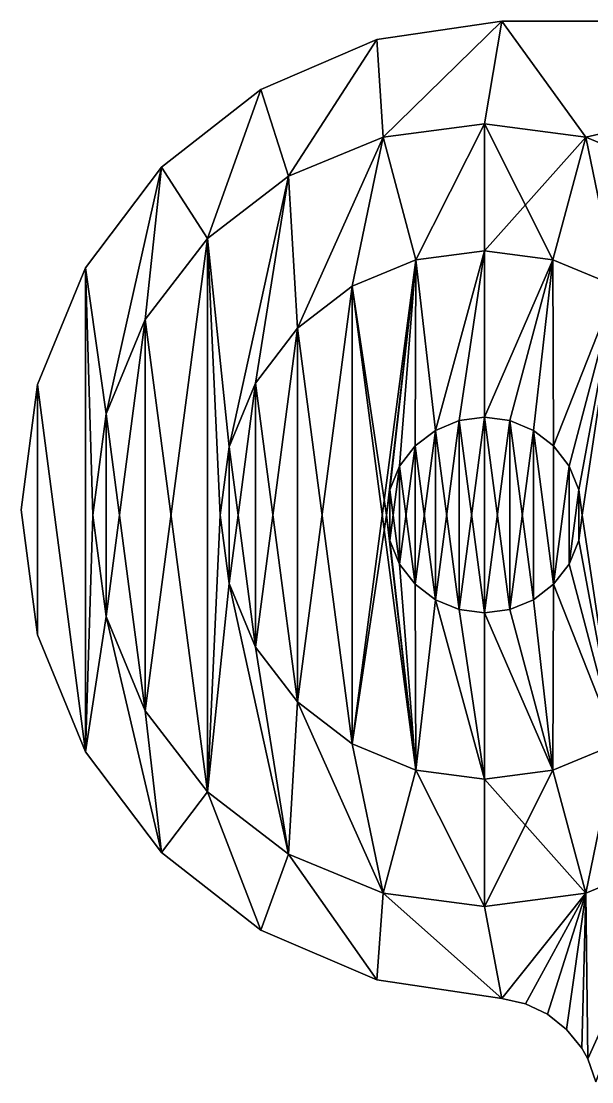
# Model space of a CAD drawing. Header units: metres. Extents: x -14.7 to 34, y 0 to 27.1.
# Drawn here: x -14.68 to -0.1, y 0 to 27.1 of the extents above; entities that cross this region are included whole.
import ezdxf

# ---------------------------------------------------------------- set-up
doc = ezdxf.new("R2010")
doc.units = ezdxf.units.M

msp = doc.modelspace()

# ---------------------------------------------------------------- linework, layer by layer
for points in [[(-5.592949, 26.629587, 14.7), (-5.435723, 24.139257, 14.7), (-2.40289, 27.1, 14.7)], [(-5.592949, 26.629587), (-2.40289, 27.1, 14.7), (-2.40289, 27.1)], [(-2.40289, 27.1, 14.7), (-5.592949, 26.629587), (-5.592949, 26.629587, 14.7)], [(-5.435723, 24.139257), (-5.592949, 26.629587), (-2.40289, 27.1)], [(-2.40289, 27.1, 14.7), (-5.435723, 24.139257, 14.7), (-2.847532, 24.48, 14.7)], [(-5.435723, 24.139257), (-2.40289, 27.1), (-2.847532, 24.48)], [(-2.40289, 27.1, 14.7), (-2.847532, 24.48, 14.7), (-0.259342, 24.139257, 14.7)], [(-2.847532, 24.48), (-2.40289, 27.1), (-0.259342, 24.139257)], [(-2.40289, 27.1, 14.7), (-0.259342, 24.139257, 14.7), (12.621374, 27.1, 14.7)], [(-2.40289, 27.1, 14.7), (12.621374, 27.1), (-2.40289, 27.1)], [(12.621374, 27.1), (-2.40289, 27.1, 14.7), (12.621374, 27.1, 14.7)], [(-0.259342, 24.139257), (-2.40289, 27.1), (12.621374, 27.1)], [(12.621374, 27.1, 14.7), (-0.259342, 24.139257, 14.7), (2.152468, 23.140255, 14.7)], [(-0.259342, 24.139257), (12.621374, 27.1), (2.152468, 23.140255)], [(-8.556154, 25.357906, 14.7), (-7.847532, 23.140255, 14.7), (-5.592949, 26.629587, 14.7)], [(-7.847532, 23.140255), (-8.556154, 25.357906), (-5.592949, 26.629587)], [(-8.556154, 25.357906, 14.7), (-5.592949, 26.629587), (-8.556154, 25.357906)], [(-5.592949, 26.629587), (-8.556154, 25.357906, 14.7), (-5.592949, 26.629587, 14.7)], [(-5.592949, 26.629587, 14.7), (-7.847532, 23.140255, 14.7), (-5.435723, 24.139257, 14.7)], [(-7.847532, 23.140255), (-5.592949, 26.629587), (-5.435723, 24.139257)], [(-11.094872, 23.369772, 14.7), (-9.9186, 21.551067, 14.7), (-8.556154, 25.357906, 14.7)], [(-9.9186, 21.551067), (-11.094872, 23.369772), (-8.556154, 25.357906)], [(-11.094872, 23.369772, 14.7), (-8.556154, 25.357906), (-11.094872, 23.369772)], [(-8.556154, 25.357906), (-11.094872, 23.369772, 14.7), (-8.556154, 25.357906, 14.7)], [(-8.556154, 25.357906, 14.7), (-9.9186, 21.551067, 14.7), (-7.847532, 23.140255, 14.7)], [(-9.9186, 21.551067), (-8.556154, 25.357906), (-7.847532, 23.140255)], [(-4.594561, 21, -3), (-5.435723, 24.139257, -3), (-2.847532, 24.48, -3)], [(-5.435723, 24.139257), (-2.847532, 24.48, -3), (-5.435723, 24.139257, -3)], [(-2.847532, 24.48, -3), (-5.435723, 24.139257), (-2.847532, 24.48)], [(-5.435723, 24.139257, 17.700001), (-4.594561, 21, 17.700001), (-2.847532, 24.48, 17.700001)], [(-5.435723, 24.139257, 17.700001), (-2.847532, 24.48, 14.7), (-5.435723, 24.139257, 14.7)], [(-2.847532, 24.48, 14.7), (-5.435723, 24.139257, 17.700001), (-2.847532, 24.48, 17.700001)], [(-4.594561, 21, -3), (-2.847532, 24.48, -3), (-2.847532, 21.23, -3)], [(-2.847532, 24.48, 17.700001), (-4.594561, 21, 17.700001), (-2.847532, 21.23, 17.700001)], [(-2.847532, 21.23, -3), (-2.847532, 24.48, -3), (-0.259342, 24.139257, -3)], [(-2.847532, 24.48), (-0.259342, 24.139257, -3), (-2.847532, 24.48, -3)], [(-0.259342, 24.139257, -3), (-2.847532, 24.48), (-0.259342, 24.139257)], [(-2.847532, 24.48, 17.700001), (-2.847532, 21.23, 17.700001), (-1.100504, 21, 17.700001)], [(-2.847532, 24.48, 17.700001), (-1.100504, 21, 17.700001), (-0.259342, 24.139257, 17.700001)], [(-2.847532, 24.48, 17.700001), (-0.259342, 24.139257, 14.7), (-2.847532, 24.48, 14.7)], [(-0.259342, 24.139257, 14.7), (-2.847532, 24.48, 17.700001), (-0.259342, 24.139257, 17.700001)], [(-7.620503, 19.252972, -3), (-7.847532, 23.140255, -3), (-5.435723, 24.139257, -3)], [(-7.847532, 23.140255, -3), (-5.435723, 24.139257), (-5.435723, 24.139257, -3)], [(-5.435723, 24.139257), (-7.847532, 23.140255, -3), (-7.847532, 23.140255)], [(-7.847532, 23.140255, 17.700001), (-7.620503, 19.252972, 17.700001), (-5.435723, 24.139257, 17.700001)], [(-7.847532, 23.140255, 17.700001), (-5.435723, 24.139257, 14.7), (-7.847532, 23.140255, 14.7)], [(-5.435723, 24.139257, 14.7), (-7.847532, 23.140255, 17.700001), (-5.435723, 24.139257, 17.700001)], [(-7.620503, 19.252972, -3), (-5.435723, 24.139257, -3), (-6.222532, 20.325672, -3)], [(-5.435723, 24.139257, 17.700001), (-7.620503, 19.252972, 17.700001), (-6.222532, 20.325672, 17.700001)], [(-6.222532, 20.325672, -3), (-5.435723, 24.139257, -3), (-4.594561, 21, -3)], [(-5.435723, 24.139257, 17.700001), (-6.222532, 20.325672, 17.700001), (-4.594561, 21, 17.700001)], [(-2.847532, 21.23, -3), (-0.259342, 24.139257, -3), (-1.100504, 21, -3)], [(-1.100504, 21, -3), (-0.259342, 24.139257, -3), (0.527468, 20.325672, -3)], [(-0.259342, 24.139257, 17.700001), (-1.100504, 21, 17.700001), (0.527468, 20.325672, 17.700001)], [(-0.259342, 24.139257, 17.700001), (2.152468, 23.140255, 14.7), (-0.259342, 24.139257, 14.7)], [(2.152468, 23.140255, 14.7), (-0.259342, 24.139257, 17.700001), (2.152468, 23.140255, 17.700001)], [(0.527468, 20.325672, -3), (-0.259342, 24.139257, -3), (2.152468, 23.140255, -3)], [(-0.259342, 24.139257), (2.152468, 23.140255, -3), (-0.259342, 24.139257, -3)], [(2.152468, 23.140255, -3), (-0.259342, 24.139257), (2.152468, 23.140255)], [(-0.259342, 24.139257, 17.700001), (0.527468, 20.325672, 17.700001), (2.152468, 23.140255, 17.700001)], [(-13.039777, 20.797787, 14.7), (-12.50679, 17.06819, 14.7), (-11.094872, 23.369772, 14.7)], [(-12.50679, 17.06819), (-13.039777, 20.797787), (-11.094872, 23.369772)], [(-11.094872, 23.369772, 14.7), (-13.039777, 20.797787), (-13.039777, 20.797787, 14.7)], [(-13.039777, 20.797787), (-11.094872, 23.369772, 14.7), (-11.094872, 23.369772)], [(-11.094872, 23.369772, 14.7), (-12.50679, 17.06819, 14.7), (-11.507787, 19.48, 14.7)], [(-12.50679, 17.06819), (-11.094872, 23.369772), (-11.507787, 19.48)], [(-11.094872, 23.369772, 14.7), (-11.507787, 19.48, 14.7), (-9.9186, 21.551067, 14.7)], [(-11.507787, 19.48), (-11.094872, 23.369772), (-9.9186, 21.551067)], [(-9.367532, 16.227028, -3), (-9.9186, 21.551067, -3), (-7.847532, 23.140255, -3)], [(-9.9186, 21.551067), (-7.847532, 23.140255, -3), (-9.9186, 21.551067, -3)], [(-7.847532, 23.140255, -3), (-9.9186, 21.551067), (-7.847532, 23.140255)], [(-9.9186, 21.551067, 17.700001), (-9.367532, 16.227028, 17.700001), (-7.847532, 23.140255, 17.700001)], [(-9.9186, 21.551067, 17.700001), (-7.847532, 23.140255, 14.7), (-9.9186, 21.551067, 14.7)], [(-7.847532, 23.140255, 14.7), (-9.9186, 21.551067, 17.700001), (-7.847532, 23.140255, 17.700001)], [(-9.367532, 16.227028, -3), (-7.847532, 23.140255, -3), (-8.693204, 17.855, -3)], [(-7.847532, 23.140255, 17.700001), (-9.367532, 16.227028, 17.700001), (-8.693204, 17.855, 17.700001)], [(-8.693204, 17.855, -3), (-7.847532, 23.140255, -3), (-7.620503, 19.252972, -3)], [(-7.847532, 23.140255, 17.700001), (-8.693204, 17.855, 17.700001), (-7.620503, 19.252972, 17.700001)], [(-9.9186, 7.408932, -3), (-11.507787, 19.48, -3), (-9.9186, 21.551067, -3)], [(-11.507787, 19.48), (-9.9186, 21.551067, -3), (-11.507787, 19.48, -3)], [(-9.9186, 21.551067, -3), (-11.507787, 19.48), (-9.9186, 21.551067)], [(-11.507787, 19.48, 17.700001), (-11.507787, 9.48, 17.700001), (-9.9186, 21.551067, 17.700001)], [(-9.9186, 21.551067, 17.700001), (-11.507787, 9.48, 17.700001), (-9.9186, 7.408932, 17.700001)], [(-9.9186, 21.551067, 17.700001), (-11.507787, 19.48, 14.7), (-11.507787, 19.48, 17.700001)], [(-11.507787, 19.48, 14.7), (-9.9186, 21.551067, 17.700001), (-9.9186, 21.551067, 14.7)], [(-9.9186, 21.551067, -3), (-9.367532, 16.227028, -3), (-9.597532, 14.48, -3)], [(-9.9186, 7.408932, -3), (-9.9186, 21.551067, -3), (-9.597532, 14.48, -3)], [(-9.9186, 21.551067, 17.700001), (-9.9186, 7.408932, 17.700001), (-9.597532, 14.48, 17.700001)], [(-9.9186, 21.551067, 17.700001), (-9.597532, 14.48, 17.700001), (-9.367532, 16.227028, 17.700001)], [(-4.594561, 21, 22.82), (-4.097532, 16.645063, 22.82), (-2.847532, 21.23, 22.82)], [(-4.594561, 21, 22.82), (-2.847532, 21.23, 17.700001), (-4.594561, 21, 17.700001)], [(-2.847532, 21.23, 17.700001), (-4.594561, 21, 22.82), (-2.847532, 21.23, 22.82)], [(-4.097532, 16.645063, -8.13), (-4.594561, 21, -8.13), (-2.847532, 21.23, -8.13)], [(-4.594561, 21, -3), (-2.847532, 21.23, -8.13), (-4.594561, 21, -8.13)], [(-2.847532, 21.23, -8.13), (-4.594561, 21, -3), (-2.847532, 21.23, -3)], [(-2.847532, 21.23, 22.82), (-4.097532, 16.645063, 22.82), (-3.49458, 16.894815, 22.82)], [(-4.097532, 16.645063, -8.13), (-2.847532, 21.23, -8.13), (-3.49458, 16.894815, -8.13)], [(-2.847532, 21.23, 22.82), (-3.49458, 16.894815, 22.82), (-2.847532, 16.98, 22.82)], [(-3.49458, 16.894815, -8.13), (-2.847532, 21.23, -8.13), (-2.847532, 16.98, -8.13)], [(-2.847532, 21.23, 22.82), (-2.847532, 16.98, 22.82), (-1.100504, 21, 22.82)], [(-2.847532, 21.23, 22.82), (-1.100504, 21, 17.700001), (-2.847532, 21.23, 17.700001)], [(-1.100504, 21, 17.700001), (-2.847532, 21.23, 22.82), (-1.100504, 21, 22.82)], [(-2.847532, 16.98, -8.13), (-2.847532, 21.23, -8.13), (-1.100504, 21, -8.13)], [(-2.847532, 21.23, -3), (-1.100504, 21, -8.13), (-2.847532, 21.23, -8.13)], [(-1.100504, 21, -8.13), (-2.847532, 21.23, -3), (-1.100504, 21, -3)], [(-6.222532, 20.325672, 22.82), (-6.222532, 8.634329, 22.82), (-4.594561, 21, 22.82)], [(-4.594561, 21, 22.82), (-6.222532, 8.634329, 22.82), (-5.347532, 14.48, 22.82)], [(-6.222532, 20.325672, 22.82), (-4.594561, 21, 17.700001), (-6.222532, 20.325672, 17.700001)], [(-4.594561, 21, 17.700001), (-6.222532, 20.325672, 22.82), (-4.594561, 21, 22.82)], [(-4.594561, 21, -8.13), (-5.347532, 14.48, -8.13), (-6.222532, 20.325672, -8.13)], [(-6.222532, 20.325672, -8.13), (-4.594561, 21, -3), (-4.594561, 21, -8.13)], [(-4.594561, 21, -3), (-6.222532, 20.325672, -8.13), (-6.222532, 20.325672, -3)], [(-4.594561, 21, 22.82), (-5.347532, 14.48, 22.82), (-5.262347, 15.127048, 22.82)], [(-5.347532, 14.48, -8.13), (-4.594561, 21, -8.13), (-5.262347, 15.127048, -8.13)], [(-4.594561, 21, 22.82), (-5.262347, 15.127048, 22.82), (-5.012596, 15.73, 22.82)], [(-5.262347, 15.127048, -8.13), (-4.594561, 21, -8.13), (-5.012596, 15.73, -8.13)], [(-4.594561, 21, 22.82), (-5.012596, 15.73, 22.82), (-4.615299, 16.247766, 22.82)], [(-5.012596, 15.73, -8.13), (-4.594561, 21, -8.13), (-4.615299, 16.247766, -8.13)], [(-4.594561, 21, 22.82), (-4.615299, 16.247766, 22.82), (-4.097532, 16.645063, 22.82)], [(-4.615299, 16.247766, -8.13), (-4.594561, 21, -8.13), (-4.097532, 16.645063, -8.13)], [(-1.100504, 21, 22.82), (-2.847532, 16.98, 22.82), (-2.200485, 16.894815, 22.82)], [(-2.847532, 16.98, -8.13), (-1.100504, 21, -8.13), (-2.200485, 16.894815, -8.13)], [(-1.100504, 21, 22.82), (-2.200485, 16.894815, 22.82), (-1.597532, 16.645063, 22.82)], [(-2.200485, 16.894815, -8.13), (-1.100504, 21, -8.13), (-1.597532, 16.645063, -8.13)], [(-1.100504, 21, 22.82), (-1.597532, 16.645063, 22.82), (-1.079765, 16.247766, 22.82)], [(-1.597532, 16.645063, -8.13), (-1.100504, 21, -8.13), (-1.079765, 16.247766, -8.13)], [(-1.100504, 21, 22.82), (-1.079765, 16.247766, 22.82), (0.527468, 20.325672, 22.82)], [(-1.100504, 21, 17.700001), (0.527468, 20.325672, 22.82), (0.527468, 20.325672, 17.700001)], [(0.527468, 20.325672, 22.82), (-1.100504, 21, 17.700001), (-1.100504, 21, 22.82)], [(-1.079765, 16.247766, -8.13), (-1.100504, 21, -8.13), (0.527468, 20.325672, -8.13)], [(-1.100504, 21, -3), (0.527468, 20.325672, -8.13), (-1.100504, 21, -8.13)], [(0.527468, 20.325672, -8.13), (-1.100504, 21, -3), (0.527468, 20.325672, -3)], [(-14.26115, 17.813494, 14.7), (-13.039777, 8.434081, 14.7), (-13.039777, 20.797787, 14.7)], [(-13.039777, 8.434081), (-14.26115, 17.813494), (-13.039777, 20.797787)], [(-13.039777, 20.797787, 14.7), (-14.26115, 17.813494), (-14.26115, 17.813494, 14.7)], [(-14.26115, 17.813494), (-13.039777, 20.797787, 14.7), (-13.039777, 20.797787)], [(-12.50679, 17.06819, 14.7), (-13.039777, 20.797787, 14.7), (-12.847532, 14.48, 14.7)], [(-13.039777, 20.797787, 14.7), (-13.039777, 8.434081, 14.7), (-12.847532, 14.48, 14.7)], [(-13.039777, 20.797787), (-12.50679, 17.06819), (-12.847532, 14.48)], [(-13.039777, 8.434081), (-13.039777, 20.797787), (-12.847532, 14.48)], [(-7.620503, 19.252972, 22.82), (-7.620503, 9.707029, 22.82), (-6.222532, 20.325672, 22.82)], [(-6.222532, 20.325672, 22.82), (-7.620503, 9.707029, 22.82), (-6.222532, 8.634329, 22.82)], [(-7.620503, 19.252972, 17.700001), (-6.222532, 20.325672, 22.82), (-6.222532, 20.325672, 17.700001)], [(-6.222532, 20.325672, 22.82), (-7.620503, 19.252972, 17.700001), (-7.620503, 19.252972, 22.82)], [(-6.222532, 8.634329, -8.13), (-7.620503, 19.252972, -8.13), (-6.222532, 20.325672, -8.13)], [(-7.620503, 19.252972, -8.13), (-6.222532, 20.325672, -3), (-6.222532, 20.325672, -8.13)], [(-6.222532, 20.325672, -3), (-7.620503, 19.252972, -8.13), (-7.620503, 19.252972, -3)], [(-6.222532, 8.634329, -8.13), (-6.222532, 20.325672, -8.13), (-4.594561, 7.960001, -8.13)], [(-4.594561, 7.960001, -8.13), (-6.222532, 20.325672, -8.13), (-5.347532, 14.48, -8.13)], [(0.527468, 20.325672, 22.82), (-1.079765, 16.247766, 22.82), (-0.682469, 15.73, 22.82)], [(-1.079765, 16.247766, -8.13), (0.527468, 20.325672, -8.13), (-0.682469, 15.73, -8.13)], [(0.527468, 20.325672, 22.82), (-0.682469, 15.73, 22.82), (-0.432718, 15.127048, 22.82)], [(-0.682469, 15.73, -8.13), (0.527468, 20.325672, -8.13), (-0.432718, 15.127048, -8.13)], [(0.527468, 20.325672, 22.82), (-0.432718, 15.127048, 22.82), (-0.347532, 14.48, 22.82)], [(-0.432718, 15.127048, -8.13), (0.527468, 20.325672, -8.13), (-0.347532, 14.48, -8.13)], [(-0.347532, 14.48, 22.82), (0.527468, 8.634329, 22.82), (0.527468, 20.325672, 22.82)], [(-0.347532, 14.48, -8.13), (0.527468, 20.325672, -8.13), (0.527468, 8.634329, -8.13)], [(-11.507787, 9.48, -3), (-12.50679, 17.06819, -3), (-11.507787, 19.48, -3)], [(-12.50679, 17.06819), (-11.507787, 19.48, -3), (-12.50679, 17.06819, -3)], [(-11.507787, 19.48, -3), (-12.50679, 17.06819), (-11.507787, 19.48)], [(-12.50679, 17.06819, 17.700001), (-12.50679, 11.891809, 17.700001), (-11.507787, 19.48, 17.700001)], [(-11.507787, 19.48, 17.700001), (-12.50679, 11.891809, 17.700001), (-11.507787, 9.48, 17.700001)], [(-11.507787, 19.48, 17.700001), (-12.50679, 17.06819, 14.7), (-12.50679, 17.06819, 17.700001)], [(-12.50679, 17.06819, 14.7), (-11.507787, 19.48, 17.700001), (-11.507787, 19.48, 14.7)], [(-11.507787, 9.48, -3), (-11.507787, 19.48, -3), (-9.9186, 7.408932, -3)], [(-8.693204, 17.855, 22.82), (-8.693204, 11.105, 22.82), (-7.620503, 19.252972, 22.82)], [(-7.620503, 19.252972, 22.82), (-8.693204, 11.105, 22.82), (-7.620503, 9.707029, 22.82)], [(-7.620503, 19.252972, 22.82), (-8.693204, 17.855, 17.700001), (-8.693204, 17.855, 22.82)], [(-8.693204, 17.855, 17.700001), (-7.620503, 19.252972, 22.82), (-7.620503, 19.252972, 17.700001)], [(-7.620503, 9.707029, -8.13), (-8.693204, 17.855, -8.13), (-7.620503, 19.252972, -8.13)], [(-8.693204, 17.855, -3), (-7.620503, 19.252972, -8.13), (-8.693204, 17.855, -8.13)], [(-7.620503, 19.252972, -8.13), (-8.693204, 17.855, -3), (-7.620503, 19.252972, -3)], [(-7.620503, 9.707029, -8.13), (-7.620503, 19.252972, -8.13), (-6.222532, 8.634329, -8.13)], [(-14.26115, 11.418374, 14.7), (-14.26115, 17.813494, 14.7), (-14.677532, 14.615934, 14.7)], [(-14.26115, 17.813494), (-14.26115, 11.418374), (-14.677532, 14.615934)], [(-14.677532, 14.615934, 14.7), (-14.26115, 17.813494), (-14.677532, 14.615934)], [(-14.26115, 17.813494), (-14.677532, 14.615934, 14.7), (-14.26115, 17.813494, 14.7)], [(-14.26115, 17.813494, 14.7), (-14.26115, 11.418374, 14.7), (-13.039777, 8.434081, 14.7)], [(-14.26115, 11.418374), (-14.26115, 17.813494), (-13.039777, 8.434081)], [(-9.367532, 16.227028, 22.82), (-9.367532, 12.732971, 22.82), (-8.693204, 17.855, 22.82)], [(-8.693204, 17.855, 22.82), (-9.367532, 12.732971, 22.82), (-8.693204, 11.105, 22.82)], [(-9.367532, 16.227028, 22.82), (-8.693204, 17.855, 17.700001), (-9.367532, 16.227028, 17.700001)], [(-8.693204, 17.855, 17.700001), (-9.367532, 16.227028, 22.82), (-8.693204, 17.855, 22.82)], [(-8.693204, 11.105, -8.13), (-9.367532, 16.227028, -8.13), (-8.693204, 17.855, -8.13)], [(-9.367532, 16.227028, -3), (-8.693204, 17.855, -8.13), (-9.367532, 16.227028, -8.13)], [(-8.693204, 17.855, -8.13), (-9.367532, 16.227028, -3), (-8.693204, 17.855, -3)], [(-8.693204, 11.105, -8.13), (-8.693204, 17.855, -8.13), (-7.620503, 9.707029, -8.13)], [(-12.50679, 17.06819, -3), (-12.50679, 11.891809, -3), (-12.847532, 14.48, -3)], [(-12.847532, 14.48), (-12.50679, 17.06819, -3), (-12.847532, 14.48, -3)], [(-12.50679, 17.06819, -3), (-12.847532, 14.48), (-12.50679, 17.06819)], [(-12.50679, 11.891809, 17.700001), (-12.50679, 17.06819, 17.700001), (-12.847532, 14.48, 17.700001)], [(-12.847532, 14.48, 17.700001), (-12.50679, 17.06819, 14.7), (-12.847532, 14.48, 14.7)], [(-12.50679, 17.06819, 14.7), (-12.847532, 14.48, 17.700001), (-12.50679, 17.06819, 17.700001)], [(-12.50679, 11.891809, -3), (-12.50679, 17.06819, -3), (-11.507787, 9.48, -3)], [(-4.097532, 16.645063, -8.13), (-3.49458, 16.894815, -18.18), (-4.097532, 16.645063, -18.18)], [(-3.49458, 16.894815, -18.18), (-4.097532, 16.645063, -8.13), (-3.49458, 16.894815, -8.13)], [(-4.097532, 16.645063, 32.849998), (-4.097532, 12.314937, 32.849998), (-3.49458, 16.894815, 32.849998)], [(-3.49458, 16.894815, 32.849998), (-4.097532, 12.314937, 32.849998), (-3.49458, 12.065186, 32.849998)], [(-4.097532, 16.645063, 32.849998), (-3.49458, 16.894815, 22.82), (-4.097532, 16.645063, 22.82)], [(-3.49458, 16.894815, 22.82), (-4.097532, 16.645063, 32.849998), (-3.49458, 16.894815, 32.849998)], [(-3.49458, 12.065186, -18.18), (-4.097532, 16.645063, -18.18), (-3.49458, 16.894815, -18.18)], [(-3.49458, 16.894815, -8.13), (-2.847532, 16.98, -18.18), (-3.49458, 16.894815, -18.18)], [(-2.847532, 16.98, -18.18), (-3.49458, 16.894815, -8.13), (-2.847532, 16.98, -8.13)], [(-3.49458, 16.894815, 32.849998), (-3.49458, 12.065186, 32.849998), (-2.847532, 16.98, 32.849998)], [(-2.847532, 16.98, 32.849998), (-3.49458, 12.065186, 32.849998), (-2.847532, 11.98, 32.849998)], [(-3.49458, 16.894815, 32.849998), (-2.847532, 16.98, 22.82), (-3.49458, 16.894815, 22.82)], [(-2.847532, 16.98, 22.82), (-3.49458, 16.894815, 32.849998), (-2.847532, 16.98, 32.849998)], [(-2.847532, 11.98, -18.18), (-3.49458, 16.894815, -18.18), (-2.847532, 16.98, -18.18)], [(-3.49458, 12.065186, -18.18), (-3.49458, 16.894815, -18.18), (-2.847532, 11.98, -18.18)], [(-2.847532, 16.98, -8.13), (-2.200485, 16.894815, -18.18), (-2.847532, 16.98, -18.18)], [(-2.200485, 16.894815, -18.18), (-2.847532, 16.98, -8.13), (-2.200485, 16.894815, -8.13)], [(-2.847532, 16.98, 32.849998), (-2.847532, 11.98, 32.849998), (-2.200485, 12.065186, 32.849998)], [(-2.847532, 16.98, 32.849998), (-2.200485, 12.065186, 32.849998), (-2.200485, 16.894815, 32.849998)], [(-2.847532, 16.98, 32.849998), (-2.200485, 16.894815, 22.82), (-2.847532, 16.98, 22.82)], [(-2.200485, 16.894815, 22.82), (-2.847532, 16.98, 32.849998), (-2.200485, 16.894815, 32.849998)], [(-2.847532, 11.98, -18.18), (-2.847532, 16.98, -18.18), (-2.200485, 16.894815, -18.18)], [(-2.847532, 11.98, -18.18), (-2.200485, 16.894815, -18.18), (-2.200485, 12.065186, -18.18)], [(-2.200485, 16.894815, -8.13), (-1.597532, 16.645063, -18.18), (-2.200485, 16.894815, -18.18)], [(-1.597532, 16.645063, -18.18), (-2.200485, 16.894815, -8.13), (-1.597532, 16.645063, -8.13)], [(-2.200485, 16.894815, 32.849998), (-2.200485, 12.065186, 32.849998), (-1.597532, 16.645063, 32.849998)], [(-2.200485, 16.894815, 22.82), (-1.597532, 16.645063, 32.849998), (-1.597532, 16.645063, 22.82)], [(-1.597532, 16.645063, 32.849998), (-2.200485, 16.894815, 22.82), (-2.200485, 16.894815, 32.849998)], [(-2.200485, 12.065186, -18.18), (-2.200485, 16.894815, -18.18), (-1.597532, 12.314937, -18.18)], [(-1.597532, 12.314937, -18.18), (-2.200485, 16.894815, -18.18), (-1.597532, 16.645063, -18.18)], [(-4.615299, 16.247766, -8.13), (-4.097532, 16.645063, -18.18), (-4.615299, 16.247766, -18.18)], [(-4.097532, 16.645063, -18.18), (-4.615299, 16.247766, -8.13), (-4.097532, 16.645063, -8.13)], [(-4.615299, 16.247766, 32.849998), (-4.097532, 12.314937, 32.849998), (-4.097532, 16.645063, 32.849998)], [(-4.615299, 16.247766, 22.82), (-4.097532, 16.645063, 32.849998), (-4.097532, 16.645063, 22.82)], [(-4.097532, 16.645063, 32.849998), (-4.615299, 16.247766, 22.82), (-4.615299, 16.247766, 32.849998)], [(-4.615299, 12.712233, -18.18), (-4.615299, 16.247766, -18.18), (-4.097532, 16.645063, -18.18)], [(-4.615299, 12.712233, -18.18), (-4.097532, 16.645063, -18.18), (-4.097532, 12.314937, -18.18)], [(-4.097532, 12.314937, -18.18), (-4.097532, 16.645063, -18.18), (-3.49458, 12.065186, -18.18)], [(-1.597532, 16.645063, 32.849998), (-2.200485, 12.065186, 32.849998), (-1.597532, 12.314937, 32.849998)], [(-1.597532, 16.645063, -8.13), (-1.079765, 16.247766, -18.18), (-1.597532, 16.645063, -18.18)], [(-1.079765, 16.247766, -18.18), (-1.597532, 16.645063, -8.13), (-1.079765, 16.247766, -8.13)], [(-1.597532, 16.645063, 32.849998), (-1.597532, 12.314937, 32.849998), (-1.079765, 12.712233, 32.849998)], [(-1.597532, 16.645063, 32.849998), (-1.079765, 12.712233, 32.849998), (-1.079765, 16.247766, 32.849998)], [(-1.597532, 16.645063, 32.849998), (-1.079765, 16.247766, 22.82), (-1.597532, 16.645063, 22.82)], [(-1.079765, 16.247766, 22.82), (-1.597532, 16.645063, 32.849998), (-1.079765, 16.247766, 32.849998)], [(-1.597532, 12.314937, -18.18), (-1.597532, 16.645063, -18.18), (-1.079765, 12.712233, -18.18)], [(-1.079765, 12.712233, -18.18), (-1.597532, 16.645063, -18.18), (-1.079765, 16.247766, -18.18)], [(-9.367532, 12.732971, 22.82), (-9.367532, 16.227028, 22.82), (-9.597532, 14.48, 22.82)], [(-9.597532, 14.48, 22.82), (-9.367532, 16.227028, 17.700001), (-9.597532, 14.48, 17.700001)], [(-9.367532, 16.227028, 17.700001), (-9.597532, 14.48, 22.82), (-9.367532, 16.227028, 22.82)], [(-9.367532, 16.227028, -8.13), (-9.367532, 12.732971, -8.13), (-9.597532, 14.48, -8.13)], [(-9.597532, 14.48, -3), (-9.367532, 16.227028, -8.13), (-9.597532, 14.48, -8.13)], [(-9.367532, 16.227028, -8.13), (-9.597532, 14.48, -3), (-9.367532, 16.227028, -3)], [(-9.367532, 12.732971, -8.13), (-9.367532, 16.227028, -8.13), (-8.693204, 11.105, -8.13)], [(-5.012596, 15.73, -8.13), (-4.615299, 16.247766, -18.18), (-5.012596, 15.73, -18.18)], [(-4.615299, 16.247766, -18.18), (-5.012596, 15.73, -8.13), (-4.615299, 16.247766, -8.13)], [(-5.012596, 15.73, 32.849998), (-5.012596, 13.23, 32.849998), (-4.615299, 16.247766, 32.849998)], [(-4.615299, 16.247766, 32.849998), (-5.012596, 13.23, 32.849998), (-4.615299, 12.712233, 32.849998)], [(-5.012596, 15.73, 32.849998), (-4.615299, 16.247766, 22.82), (-5.012596, 15.73, 22.82)], [(-4.615299, 16.247766, 22.82), (-5.012596, 15.73, 32.849998), (-4.615299, 16.247766, 32.849998)], [(-4.615299, 12.712233, -18.18), (-5.012596, 15.73, -18.18), (-4.615299, 16.247766, -18.18)], [(-4.615299, 16.247766, 32.849998), (-4.615299, 12.712233, 32.849998), (-4.097532, 12.314937, 32.849998)], [(-1.079765, 16.247766, -18.18), (-0.682469, 15.73, -8.13), (-0.682469, 15.73, -18.18)], [(-0.682469, 15.73, -8.13), (-1.079765, 16.247766, -18.18), (-1.079765, 16.247766, -8.13)], [(-1.079765, 16.247766, 32.849998), (-1.079765, 12.712233, 32.849998), (-0.682469, 15.73, 32.849998)], [(-1.079765, 16.247766, 22.82), (-0.682469, 15.73, 32.849998), (-0.682469, 15.73, 22.82)], [(-0.682469, 15.73, 32.849998), (-1.079765, 16.247766, 22.82), (-1.079765, 16.247766, 32.849998)], [(-1.079765, 12.712233, -18.18), (-1.079765, 16.247766, -18.18), (-0.682469, 15.73, -18.18)], [(-5.262347, 15.127048, -8.13), (-5.012596, 15.73, -18.18), (-5.262347, 15.127048, -18.18)], [(-5.012596, 15.73, -18.18), (-5.262347, 15.127048, -8.13), (-5.012596, 15.73, -8.13)], [(-5.262347, 15.127048, 32.849998), (-5.262347, 13.832952, 32.849998), (-5.012596, 15.73, 32.849998)], [(-5.012596, 15.73, 32.849998), (-5.262347, 13.832952, 32.849998), (-5.012596, 13.23, 32.849998)], [(-5.262347, 15.127048, 32.849998), (-5.012596, 15.73, 22.82), (-5.262347, 15.127048, 22.82)], [(-5.012596, 15.73, 22.82), (-5.262347, 15.127048, 32.849998), (-5.012596, 15.73, 32.849998)], [(-5.012596, 13.23, -18.18), (-5.262347, 15.127048, -18.18), (-5.012596, 15.73, -18.18)], [(-5.012596, 13.23, -18.18), (-5.012596, 15.73, -18.18), (-4.615299, 12.712233, -18.18)], [(-0.682469, 15.73, 32.849998), (-1.079765, 12.712233, 32.849998), (-0.682469, 13.23, 32.849998)], [(-1.079765, 12.712233, -18.18), (-0.682469, 15.73, -18.18), (-0.682469, 13.23, -18.18)], [(-0.682469, 15.73, -18.18), (-0.432718, 15.127048, -8.13), (-0.432718, 15.127048, -18.18)], [(-0.432718, 15.127048, -8.13), (-0.682469, 15.73, -18.18), (-0.682469, 15.73, -8.13)], [(-0.682469, 15.73, 32.849998), (-0.682469, 13.23, 32.849998), (-0.432718, 15.127048, 32.849998)], [(-0.682469, 15.73, 22.82), (-0.432718, 15.127048, 32.849998), (-0.432718, 15.127048, 22.82)], [(-0.432718, 15.127048, 32.849998), (-0.682469, 15.73, 22.82), (-0.682469, 15.73, 32.849998)], [(-0.682469, 13.23, -18.18), (-0.682469, 15.73, -18.18), (-0.432718, 15.127048, -18.18)], [(-5.262347, 13.832952, 32.849998), (-5.262347, 15.127048, 32.849998), (-5.347532, 14.48, 32.849998)], [(-5.347532, 14.48, 32.849998), (-5.262347, 15.127048, 22.82), (-5.347532, 14.48, 22.82)], [(-5.262347, 15.127048, 22.82), (-5.347532, 14.48, 32.849998), (-5.262347, 15.127048, 32.849998)], [(-5.262347, 15.127048, -18.18), (-5.262347, 13.832952, -18.18), (-5.347532, 14.48, -18.18)], [(-5.347532, 14.48, -8.13), (-5.262347, 15.127048, -18.18), (-5.347532, 14.48, -18.18)], [(-5.262347, 15.127048, -18.18), (-5.347532, 14.48, -8.13), (-5.262347, 15.127048, -8.13)], [(-5.262347, 13.832952, -18.18), (-5.262347, 15.127048, -18.18), (-5.012596, 13.23, -18.18)], [(-0.432718, 15.127048, 32.849998), (-0.682469, 13.23, 32.849998), (-0.432718, 13.832952, 32.849998)], [(-0.682469, 13.23, -18.18), (-0.432718, 15.127048, -18.18), (-0.432718, 13.832952, -18.18)], [(-0.432718, 15.127048, -18.18), (-0.347532, 14.48, -8.13), (-0.347532, 14.48, -18.18)], [(-0.347532, 14.48, -8.13), (-0.432718, 15.127048, -18.18), (-0.432718, 15.127048, -8.13)], [(-0.432718, 15.127048, 32.849998), (-0.432718, 13.832952, 32.849998), (-0.347532, 14.48, 32.849998)], [(-0.432718, 15.127048, 22.82), (-0.347532, 14.48, 32.849998), (-0.347532, 14.48, 22.82)], [(-0.347532, 14.48, 32.849998), (-0.432718, 15.127048, 22.82), (-0.432718, 15.127048, 32.849998)], [(-0.432718, 13.832952, -18.18), (-0.432718, 15.127048, -18.18), (-0.347532, 14.48, -18.18)], [(-14.26115, 11.418374, 14.7), (-14.677532, 14.615934), (-14.26115, 11.418374)], [(-14.677532, 14.615934), (-14.26115, 11.418374, 14.7), (-14.677532, 14.615934, 14.7)], [(-12.847532, 14.48, 14.7), (-13.039777, 8.434081, 14.7), (-12.50679, 11.891809, 14.7)], [(-13.039777, 8.434081), (-12.847532, 14.48), (-12.50679, 11.891809)], [(-12.50679, 11.891809, 17.700001), (-12.847532, 14.48, 14.7), (-12.50679, 11.891809, 14.7)], [(-12.847532, 14.48, 14.7), (-12.50679, 11.891809, 17.700001), (-12.847532, 14.48, 17.700001)], [(-12.50679, 11.891809), (-12.847532, 14.48, -3), (-12.50679, 11.891809, -3)], [(-12.847532, 14.48, -3), (-12.50679, 11.891809), (-12.847532, 14.48)], [(-9.9186, 7.408932, -3), (-9.597532, 14.48, -3), (-9.367532, 12.732971, -3)], [(-9.9186, 7.408932, 17.700001), (-9.367532, 12.732971, 17.700001), (-9.597532, 14.48, 17.700001)], [(-9.367532, 12.732971, 22.82), (-9.597532, 14.48, 17.700001), (-9.367532, 12.732971, 17.700001)], [(-9.597532, 14.48, 17.700001), (-9.367532, 12.732971, 22.82), (-9.597532, 14.48, 22.82)], [(-9.367532, 12.732971, -3), (-9.597532, 14.48, -8.13), (-9.367532, 12.732971, -8.13)], [(-9.597532, 14.48, -8.13), (-9.367532, 12.732971, -3), (-9.597532, 14.48, -3)], [(-4.594561, 7.960001, 22.82), (-5.347532, 14.48, 22.82), (-6.222532, 8.634329, 22.82)], [(-5.347532, 14.48, 22.82), (-4.594561, 7.960001, 22.82), (-5.262347, 13.832952, 22.82)], [(-5.262347, 13.832952, 32.849998), (-5.347532, 14.48, 22.82), (-5.262347, 13.832952, 22.82)], [(-5.347532, 14.48, 22.82), (-5.262347, 13.832952, 32.849998), (-5.347532, 14.48, 32.849998)], [(-4.594561, 7.960001, -8.13), (-5.347532, 14.48, -8.13), (-5.262347, 13.832952, -8.13)], [(-5.262347, 13.832952, -8.13), (-5.347532, 14.48, -18.18), (-5.262347, 13.832952, -18.18)], [(-5.347532, 14.48, -18.18), (-5.262347, 13.832952, -8.13), (-5.347532, 14.48, -8.13)], [(-0.347532, 14.48, -18.18), (-0.432718, 13.832952, -8.13), (-0.432718, 13.832952, -18.18)], [(-0.432718, 13.832952, -8.13), (-0.347532, 14.48, -18.18), (-0.347532, 14.48, -8.13)], [(-0.432718, 13.832952, 22.82), (0.527468, 8.634329, 22.82), (-0.347532, 14.48, 22.82)], [(-0.347532, 14.48, 22.82), (-0.432718, 13.832952, 32.849998), (-0.432718, 13.832952, 22.82)], [(-0.432718, 13.832952, 32.849998), (-0.347532, 14.48, 22.82), (-0.347532, 14.48, 32.849998)], [(0.527468, 8.634329, -8.13), (-0.432718, 13.832952, -8.13), (-0.347532, 14.48, -8.13)], [(-5.262347, 13.832952, 22.82), (-4.594561, 7.960001, 22.82), (-5.012596, 13.23, 22.82)], [(-5.012596, 13.23, 32.849998), (-5.262347, 13.832952, 22.82), (-5.012596, 13.23, 22.82)], [(-5.262347, 13.832952, 22.82), (-5.012596, 13.23, 32.849998), (-5.262347, 13.832952, 32.849998)], [(-4.594561, 7.960001, -8.13), (-5.262347, 13.832952, -8.13), (-5.012596, 13.23, -8.13)], [(-5.012596, 13.23, -8.13), (-5.262347, 13.832952, -18.18), (-5.012596, 13.23, -18.18)], [(-5.262347, 13.832952, -18.18), (-5.012596, 13.23, -8.13), (-5.262347, 13.832952, -8.13)], [(-0.432718, 13.832952, -18.18), (-0.682469, 13.23, -8.13), (-0.682469, 13.23, -18.18)], [(-0.682469, 13.23, -8.13), (-0.432718, 13.832952, -18.18), (-0.432718, 13.832952, -8.13)], [(-0.682469, 13.23, 22.82), (0.527468, 8.634329, 22.82), (-0.432718, 13.832952, 22.82)], [(-0.432718, 13.832952, 22.82), (-0.682469, 13.23, 32.849998), (-0.682469, 13.23, 22.82)], [(-0.682469, 13.23, 32.849998), (-0.432718, 13.832952, 22.82), (-0.432718, 13.832952, 32.849998)], [(0.527468, 8.634329, -8.13), (-0.682469, 13.23, -8.13), (-0.432718, 13.832952, -8.13)], [(-5.012596, 13.23, 22.82), (-4.594561, 7.960001, 22.82), (-4.615299, 12.712233, 22.82)], [(-4.615299, 12.712233, 32.849998), (-5.012596, 13.23, 22.82), (-4.615299, 12.712233, 22.82)], [(-5.012596, 13.23, 22.82), (-4.615299, 12.712233, 32.849998), (-5.012596, 13.23, 32.849998)], [(-4.594561, 7.960001, -8.13), (-5.012596, 13.23, -8.13), (-4.615299, 12.712233, -8.13)], [(-4.615299, 12.712233, -8.13), (-5.012596, 13.23, -18.18), (-4.615299, 12.712233, -18.18)], [(-5.012596, 13.23, -18.18), (-4.615299, 12.712233, -8.13), (-5.012596, 13.23, -8.13)], [(-0.682469, 13.23, -18.18), (-1.079765, 12.712233, -8.13), (-1.079765, 12.712233, -18.18)], [(-1.079765, 12.712233, -8.13), (-0.682469, 13.23, -18.18), (-0.682469, 13.23, -8.13)], [(-1.079765, 12.712233, 22.82), (0.527468, 8.634329, 22.82), (-0.682469, 13.23, 22.82)], [(-0.682469, 13.23, 22.82), (-1.079765, 12.712233, 32.849998), (-1.079765, 12.712233, 22.82)], [(-1.079765, 12.712233, 32.849998), (-0.682469, 13.23, 22.82), (-0.682469, 13.23, 32.849998)], [(0.527468, 8.634329, -8.13), (-1.079765, 12.712233, -8.13), (-0.682469, 13.23, -8.13)], [(-9.9186, 7.408932, -3), (-9.367532, 12.732971, -3), (-7.847532, 5.819746, -3)], [(-9.367532, 12.732971, 17.700001), (-9.9186, 7.408932, 17.700001), (-7.847532, 5.819746, 17.700001)], [(-7.847532, 5.819746, -3), (-9.367532, 12.732971, -3), (-8.693204, 11.105, -3)], [(-8.693204, 11.105, 22.82), (-9.367532, 12.732971, 17.700001), (-8.693204, 11.105, 17.700001)], [(-9.367532, 12.732971, 17.700001), (-8.693204, 11.105, 22.82), (-9.367532, 12.732971, 22.82)], [(-9.367532, 12.732971, 17.700001), (-7.847532, 5.819746, 17.700001), (-8.693204, 11.105, 17.700001)], [(-8.693204, 11.105, -3), (-9.367532, 12.732971, -8.13), (-8.693204, 11.105, -8.13)], [(-9.367532, 12.732971, -8.13), (-8.693204, 11.105, -3), (-9.367532, 12.732971, -3)], [(-4.097532, 12.314937, 22.82), (-4.615299, 12.712233, 32.849998), (-4.615299, 12.712233, 22.82)], [(-4.615299, 12.712233, 32.849998), (-4.097532, 12.314937, 22.82), (-4.097532, 12.314937, 32.849998)], [(-4.615299, 12.712233, 22.82), (-4.594561, 7.960001, 22.82), (-4.097532, 12.314937, 22.82)], [(-4.594561, 7.960001, -8.13), (-4.615299, 12.712233, -8.13), (-4.097532, 12.314937, -8.13)], [(-4.097532, 12.314937, -8.13), (-4.615299, 12.712233, -18.18), (-4.097532, 12.314937, -18.18)], [(-4.615299, 12.712233, -18.18), (-4.097532, 12.314937, -8.13), (-4.615299, 12.712233, -8.13)], [(-1.079765, 12.712233, -8.13), (-1.597532, 12.314937, -18.18), (-1.079765, 12.712233, -18.18)], [(-1.597532, 12.314937, -18.18), (-1.079765, 12.712233, -8.13), (-1.597532, 12.314937, -8.13)], [(-1.597532, 12.314937, 22.82), (-1.100504, 7.960001, 22.82), (-1.079765, 12.712233, 22.82)], [(-1.079765, 12.712233, 32.849998), (-1.597532, 12.314937, 22.82), (-1.079765, 12.712233, 22.82)], [(-1.597532, 12.314937, 22.82), (-1.079765, 12.712233, 32.849998), (-1.597532, 12.314937, 32.849998)], [(-1.100504, 7.960001, -8.13), (-1.597532, 12.314937, -8.13), (-1.079765, 12.712233, -8.13)], [(-1.079765, 12.712233, 22.82), (-1.100504, 7.960001, 22.82), (0.527468, 8.634329, 22.82)], [(-1.100504, 7.960001, -8.13), (-1.079765, 12.712233, -8.13), (0.527468, 8.634329, -8.13)], [(-4.097532, 12.314937, 22.82), (-4.594561, 7.960001, 22.82), (-2.847532, 7.73, 22.82)], [(-4.594561, 7.960001, -8.13), (-4.097532, 12.314937, -8.13), (-2.847532, 7.73, -8.13)], [(-3.49458, 12.065186, -8.13), (-4.097532, 12.314937, -18.18), (-3.49458, 12.065186, -18.18)], [(-4.097532, 12.314937, -18.18), (-3.49458, 12.065186, -8.13), (-4.097532, 12.314937, -8.13)], [(-3.49458, 12.065186, 32.849998), (-4.097532, 12.314937, 22.82), (-3.49458, 12.065186, 22.82)], [(-4.097532, 12.314937, 22.82), (-3.49458, 12.065186, 32.849998), (-4.097532, 12.314937, 32.849998)], [(-4.097532, 12.314937, 22.82), (-2.847532, 7.73, 22.82), (-3.49458, 12.065186, 22.82)], [(-2.847532, 7.73, -8.13), (-4.097532, 12.314937, -8.13), (-3.49458, 12.065186, -8.13)], [(-1.597532, 12.314937, -8.13), (-2.200485, 12.065186, -18.18), (-1.597532, 12.314937, -18.18)], [(-2.200485, 12.065186, -18.18), (-1.597532, 12.314937, -8.13), (-2.200485, 12.065186, -8.13)], [(-2.200485, 12.065186, 22.82), (-1.100504, 7.960001, 22.82), (-1.597532, 12.314937, 22.82)], [(-1.597532, 12.314937, 22.82), (-2.200485, 12.065186, 32.849998), (-2.200485, 12.065186, 22.82)], [(-2.200485, 12.065186, 32.849998), (-1.597532, 12.314937, 22.82), (-1.597532, 12.314937, 32.849998)], [(-1.100504, 7.960001, -8.13), (-2.200485, 12.065186, -8.13), (-1.597532, 12.314937, -8.13)], [(-2.847532, 11.98, -8.13), (-3.49458, 12.065186, -18.18), (-2.847532, 11.98, -18.18)], [(-3.49458, 12.065186, -18.18), (-2.847532, 11.98, -8.13), (-3.49458, 12.065186, -8.13)], [(-2.847532, 11.98, 32.849998), (-3.49458, 12.065186, 22.82), (-2.847532, 11.98, 22.82)], [(-3.49458, 12.065186, 22.82), (-2.847532, 11.98, 32.849998), (-3.49458, 12.065186, 32.849998)], [(-3.49458, 12.065186, 22.82), (-2.847532, 7.73, 22.82), (-2.847532, 11.98, 22.82)], [(-2.847532, 7.73, -8.13), (-3.49458, 12.065186, -8.13), (-2.847532, 11.98, -8.13)], [(-2.200485, 12.065186, -8.13), (-2.847532, 11.98, -18.18), (-2.200485, 12.065186, -18.18)], [(-2.847532, 11.98, -18.18), (-2.200485, 12.065186, -8.13), (-2.847532, 11.98, -8.13)], [(-2.200485, 12.065186, 32.849998), (-2.847532, 11.98, 22.82), (-2.200485, 12.065186, 22.82)], [(-2.847532, 11.98, 22.82), (-2.200485, 12.065186, 32.849998), (-2.847532, 11.98, 32.849998)], [(-2.847532, 11.98, 22.82), (-1.100504, 7.960001, 22.82), (-2.200485, 12.065186, 22.82)], [(-1.100504, 7.960001, -8.13), (-2.847532, 11.98, -8.13), (-2.200485, 12.065186, -8.13)], [(-2.847532, 11.98, 22.82), (-2.847532, 7.73, 22.82), (-1.100504, 7.960001, 22.82)], [(-2.847532, 7.73, -8.13), (-2.847532, 11.98, -8.13), (-1.100504, 7.960001, -8.13)], [(-12.50679, 11.891809, 14.7), (-13.039777, 8.434081, 14.7), (-11.094872, 5.862096, 14.7)], [(-13.039777, 8.434081), (-12.50679, 11.891809), (-11.094872, 5.862096)], [(-12.50679, 11.891809, 14.7), (-11.094872, 5.862096, 14.7), (-11.507787, 9.48, 14.7)], [(-11.507787, 9.48, 17.700001), (-12.50679, 11.891809, 14.7), (-11.507787, 9.48, 14.7)], [(-12.50679, 11.891809, 14.7), (-11.507787, 9.48, 17.700001), (-12.50679, 11.891809, 17.700001)], [(-11.507787, 9.48), (-12.50679, 11.891809, -3), (-11.507787, 9.48, -3)], [(-12.50679, 11.891809, -3), (-11.507787, 9.48), (-12.50679, 11.891809)], [(-11.094872, 5.862096), (-12.50679, 11.891809), (-11.507787, 9.48)], [(-14.26115, 11.418374, 14.7), (-13.039777, 8.434081), (-13.039777, 8.434081, 14.7)], [(-13.039777, 8.434081), (-14.26115, 11.418374, 14.7), (-14.26115, 11.418374)], [(-7.847532, 5.819746, -3), (-8.693204, 11.105, -3), (-7.620503, 9.707029, -3)], [(-7.620503, 9.707029, 22.82), (-8.693204, 11.105, 17.700001), (-7.620503, 9.707029, 17.700001)], [(-8.693204, 11.105, 17.700001), (-7.620503, 9.707029, 22.82), (-8.693204, 11.105, 22.82)], [(-8.693204, 11.105, 17.700001), (-7.847532, 5.819746, 17.700001), (-7.620503, 9.707029, 17.700001)], [(-7.620503, 9.707029, -3), (-8.693204, 11.105, -8.13), (-7.620503, 9.707029, -8.13)], [(-8.693204, 11.105, -8.13), (-7.620503, 9.707029, -3), (-8.693204, 11.105, -3)], [(-7.847532, 5.819746, -3), (-7.620503, 9.707029, -3), (-5.435723, 4.820742, -3)], [(-7.620503, 9.707029, 17.700001), (-7.847532, 5.819746, 17.700001), (-5.435723, 4.820742, 17.700001)], [(-5.435723, 4.820742, -3), (-7.620503, 9.707029, -3), (-6.222532, 8.634329, -3)], [(-6.222532, 8.634329, 17.700001), (-7.620503, 9.707029, 22.82), (-7.620503, 9.707029, 17.700001)], [(-7.620503, 9.707029, 22.82), (-6.222532, 8.634329, 17.700001), (-6.222532, 8.634329, 22.82)], [(-7.620503, 9.707029, 17.700001), (-5.435723, 4.820742, 17.700001), (-6.222532, 8.634329, 17.700001)], [(-6.222532, 8.634329, -8.13), (-7.620503, 9.707029, -3), (-7.620503, 9.707029, -8.13)], [(-7.620503, 9.707029, -3), (-6.222532, 8.634329, -8.13), (-6.222532, 8.634329, -3)], [(-11.507787, 9.48, 14.7), (-11.094872, 5.862096, 14.7), (-9.9186, 7.408932, 14.7)], [(-9.9186, 7.408932, 17.700001), (-11.507787, 9.48, 14.7), (-9.9186, 7.408932, 14.7)], [(-11.507787, 9.48, 14.7), (-9.9186, 7.408932, 17.700001), (-11.507787, 9.48, 17.700001)], [(-9.9186, 7.408932), (-11.507787, 9.48, -3), (-9.9186, 7.408932, -3)], [(-11.507787, 9.48, -3), (-9.9186, 7.408932), (-11.507787, 9.48)], [(-11.094872, 5.862096), (-11.507787, 9.48), (-9.9186, 7.408932)], [(-11.094872, 5.862096, 14.7), (-13.039777, 8.434081), (-11.094872, 5.862096)], [(-13.039777, 8.434081), (-11.094872, 5.862096, 14.7), (-13.039777, 8.434081, 14.7)], [(-5.435723, 4.820742, -3), (-6.222532, 8.634329, -3), (-4.594561, 7.960001, -3)], [(-4.594561, 7.960001, 22.82), (-6.222532, 8.634329, 17.700001), (-4.594561, 7.960001, 17.700001)], [(-6.222532, 8.634329, 17.700001), (-4.594561, 7.960001, 22.82), (-6.222532, 8.634329, 22.82)], [(-6.222532, 8.634329, 17.700001), (-5.435723, 4.820742, 17.700001), (-4.594561, 7.960001, 17.700001)], [(-4.594561, 7.960001, -8.13), (-6.222532, 8.634329, -3), (-6.222532, 8.634329, -8.13)], [(-6.222532, 8.634329, -3), (-4.594561, 7.960001, -8.13), (-4.594561, 7.960001, -3)], [(0.527468, 8.634329, 17.700001), (-1.100504, 7.960001, 22.82), (-1.100504, 7.960001, 17.700001)], [(-1.100504, 7.960001, 22.82), (0.527468, 8.634329, 17.700001), (0.527468, 8.634329, 22.82)], [(-0.259342, 4.820742, -3), (-1.100504, 7.960001, -3), (0.527468, 8.634329, -3)], [(-1.100504, 7.960001, 17.700001), (-0.259342, 4.820742, 17.700001), (0.527468, 8.634329, 17.700001)], [(0.527468, 8.634329, -3), (-1.100504, 7.960001, -8.13), (0.527468, 8.634329, -8.13)], [(-1.100504, 7.960001, -8.13), (0.527468, 8.634329, -3), (-1.100504, 7.960001, -3)], [(-0.259342, 4.820742, -3), (0.527468, 8.634329, -3), (2.152468, 5.819746, -3)], [(0.527468, 8.634329, 17.700001), (-0.259342, 4.820742, 17.700001), (2.152468, 5.819746, 17.700001)], [(-5.435723, 4.820742, -3), (-4.594561, 7.960001, -3), (-2.847532, 4.48, -3)], [(-4.594561, 7.960001, 17.700001), (-5.435723, 4.820742, 17.700001), (-2.847532, 4.48, 17.700001)], [(-2.847532, 4.48, -3), (-4.594561, 7.960001, -3), (-2.847532, 7.73, -3)], [(-2.847532, 7.73, 22.82), (-4.594561, 7.960001, 17.700001), (-2.847532, 7.73, 17.700001)], [(-4.594561, 7.960001, 17.700001), (-2.847532, 7.73, 22.82), (-4.594561, 7.960001, 22.82)], [(-4.594561, 7.960001, 17.700001), (-2.847532, 4.48, 17.700001), (-2.847532, 7.73, 17.700001)], [(-2.847532, 7.73, -3), (-4.594561, 7.960001, -8.13), (-2.847532, 7.73, -8.13)], [(-4.594561, 7.960001, -8.13), (-2.847532, 7.73, -3), (-4.594561, 7.960001, -3)], [(-1.100504, 7.960001, 22.82), (-2.847532, 7.73, 17.700001), (-1.100504, 7.960001, 17.700001)], [(-2.847532, 7.73, 17.700001), (-1.100504, 7.960001, 22.82), (-2.847532, 7.73, 22.82)], [(-2.847532, 4.48, -3), (-2.847532, 7.73, -3), (-1.100504, 7.960001, -3)], [(-2.847532, 4.48, -3), (-1.100504, 7.960001, -3), (-0.259342, 4.820742, -3)], [(-2.847532, 7.73, 17.700001), (-0.259342, 4.820742, 17.700001), (-1.100504, 7.960001, 17.700001)], [(-1.100504, 7.960001, -3), (-2.847532, 7.73, -8.13), (-1.100504, 7.960001, -8.13)], [(-2.847532, 7.73, -8.13), (-1.100504, 7.960001, -3), (-2.847532, 7.73, -3)], [(-2.847532, 7.73, 17.700001), (-2.847532, 4.48, 17.700001), (-0.259342, 4.820742, 17.700001)], [(-9.9186, 7.408932, 14.7), (-11.094872, 5.862096, 14.7), (-8.556154, 3.873961, 14.7)], [(-11.094872, 5.862096), (-9.9186, 7.408932), (-8.556154, 3.873961)], [(-9.9186, 7.408932, 14.7), (-8.556154, 3.873961, 14.7), (-7.847532, 5.819746, 14.7)], [(-7.847532, 5.819746, 17.700001), (-9.9186, 7.408932, 14.7), (-7.847532, 5.819746, 14.7)], [(-9.9186, 7.408932, 14.7), (-7.847532, 5.819746, 17.700001), (-9.9186, 7.408932, 17.700001)], [(-7.847532, 5.819746), (-9.9186, 7.408932, -3), (-7.847532, 5.819746, -3)], [(-9.9186, 7.408932, -3), (-7.847532, 5.819746), (-9.9186, 7.408932)], [(-8.556154, 3.873961), (-9.9186, 7.408932), (-7.847532, 5.819746)], [(-8.556154, 3.873961, 14.7), (-11.094872, 5.862096), (-8.556154, 3.873961)], [(-11.094872, 5.862096), (-8.556154, 3.873961, 14.7), (-11.094872, 5.862096, 14.7)], [(-7.847532, 5.819746, 14.7), (-8.556154, 3.873961, 14.7), (-5.592949, 2.60228, 14.7)], [(-8.556154, 3.873961), (-7.847532, 5.819746), (-5.592949, 2.60228)], [(-7.847532, 5.819746, 14.7), (-5.592949, 2.60228, 14.7), (-5.435723, 4.820742, 14.7)], [(-5.435723, 4.820742, 17.700001), (-7.847532, 5.819746, 14.7), (-5.435723, 4.820742, 14.7)], [(-7.847532, 5.819746, 14.7), (-5.435723, 4.820742, 17.700001), (-7.847532, 5.819746, 17.700001)], [(-5.435723, 4.820742, -3), (-7.847532, 5.819746), (-7.847532, 5.819746, -3)], [(-7.847532, 5.819746), (-5.435723, 4.820742, -3), (-5.435723, 4.820742)], [(-5.592949, 2.60228), (-7.847532, 5.819746), (-5.435723, 4.820742)], [(-0.259342, 4.820742, 14.7), (-0.209724, 0.584357, 14.7), (2.152468, 5.819746, 14.7)], [(2.152468, 5.819746, 17.700001), (-0.259342, 4.820742, 14.7), (2.152468, 5.819746, 14.7)], [(-0.259342, 4.820742, 14.7), (2.152468, 5.819746, 17.700001), (-0.259342, 4.820742, 17.700001)], [(2.152468, 5.819746), (-0.259342, 4.820742, -3), (2.152468, 5.819746, -3)], [(-0.259342, 4.820742, -3), (2.152468, 5.819746), (-0.259342, 4.820742)], [(-0.209724, 0.584357), (-0.259342, 4.820742), (2.152468, 5.819746)], [(2.152468, 5.819746, 14.7), (-0.209724, 0.584357, 14.7), (0, 0, 14.7)], [(-0.209724, 0.584357), (2.152468, 5.819746), (0, 0)], [(-5.435723, 4.820742, 14.7), (-5.592949, 2.60228, 14.7), (-2.40289, 2.131868, 14.7)], [(-5.592949, 2.60228), (-5.435723, 4.820742), (-2.40289, 2.131868)], [(-5.435723, 4.820742, 14.7), (-2.40289, 2.131868, 14.7), (-2.847532, 4.48, 14.7)], [(-2.847532, 4.48, 17.700001), (-5.435723, 4.820742, 14.7), (-2.847532, 4.48, 14.7)], [(-5.435723, 4.820742, 14.7), (-2.847532, 4.48, 17.700001), (-5.435723, 4.820742, 17.700001)], [(-2.847532, 4.48), (-5.435723, 4.820742, -3), (-2.847532, 4.48, -3)], [(-5.435723, 4.820742, -3), (-2.847532, 4.48), (-5.435723, 4.820742)], [(-2.40289, 2.131868), (-5.435723, 4.820742), (-2.847532, 4.48)], [(-2.847532, 4.48, 14.7), (-2.40289, 2.131868, 14.7), (-0.259342, 4.820742, 14.7)], [(-0.259342, 4.820742, 17.700001), (-2.847532, 4.48, 14.7), (-0.259342, 4.820742, 14.7)], [(-2.847532, 4.48, 14.7), (-0.259342, 4.820742, 17.700001), (-2.847532, 4.48, 17.700001)], [(-0.259342, 4.820742), (-2.847532, 4.48, -3), (-0.259342, 4.820742, -3)], [(-2.847532, 4.48, -3), (-0.259342, 4.820742), (-2.847532, 4.48)], [(-2.40289, 2.131868), (-2.847532, 4.48), (-0.259342, 4.820742)], [(-0.259342, 4.820742, 14.7), (-2.40289, 2.131868, 14.7), (-1.797713, 1.993237, 14.7)], [(-2.40289, 2.131868), (-0.259342, 4.820742), (-1.797713, 1.993237)], [(-0.259342, 4.820742, 14.7), (-1.797713, 1.993237, 14.7), (-1.238033, 1.724507, 14.7)], [(-1.797713, 1.993237), (-0.259342, 4.820742), (-1.238033, 1.724507)], [(-0.259342, 4.820742, 14.7), (-1.238033, 1.724507, 14.7), (-0.751431, 1.338922, 14.7)], [(-1.238033, 1.724507), (-0.259342, 4.820742), (-0.751431, 1.338922)], [(-0.259342, 4.820742, 14.7), (-0.751431, 1.338922, 14.7), (-0.361887, 0.855484, 14.7)], [(-0.751431, 1.338922), (-0.259342, 4.820742), (-0.361887, 0.855484)], [(-0.259342, 4.820742, 14.7), (-0.361887, 0.855484, 14.7), (-0.209724, 0.584357, 14.7)], [(-0.361887, 0.855484), (-0.259342, 4.820742), (-0.209724, 0.584357)], [(-5.592949, 2.60228), (-8.556154, 3.873961, 14.7), (-8.556154, 3.873961)], [(-8.556154, 3.873961, 14.7), (-5.592949, 2.60228), (-5.592949, 2.60228, 14.7)], [(-2.40289, 2.131868), (-5.592949, 2.60228, 14.7), (-5.592949, 2.60228)], [(-5.592949, 2.60228, 14.7), (-2.40289, 2.131868), (-2.40289, 2.131868, 14.7)], [(-1.797713, 1.993237), (-2.40289, 2.131868, 14.7), (-2.40289, 2.131868)], [(-2.40289, 2.131868, 14.7), (-1.797713, 1.993237), (-1.797713, 1.993237, 14.7)], [(-1.238033, 1.724507, 14.7), (-1.797713, 1.993237), (-1.238033, 1.724507)], [(-1.797713, 1.993237), (-1.238033, 1.724507, 14.7), (-1.797713, 1.993237, 14.7)], [(-0.751431, 1.338922, 14.7), (-1.238033, 1.724507), (-0.751431, 1.338922)], [(-1.238033, 1.724507), (-0.751431, 1.338922, 14.7), (-1.238033, 1.724507, 14.7)], [(-0.361887, 0.855484, 14.7), (-0.751431, 1.338922), (-0.361887, 0.855484)], [(-0.751431, 1.338922), (-0.361887, 0.855484, 14.7), (-0.751431, 1.338922, 14.7)], [(-0.209724, 0.584357, 14.7), (-0.361887, 0.855484), (-0.209724, 0.584357)], [(-0.361887, 0.855484), (-0.209724, 0.584357, 14.7), (-0.361887, 0.855484, 14.7)], [(0, 0, 14.7), (-0.209724, 0.584357), (0, 0)], [(-0.209724, 0.584357), (0, 0, 14.7), (-0.209724, 0.584357, 14.7)]]:
    msp.add_3dface(points)

doc.saveas('drawing.dxf')
